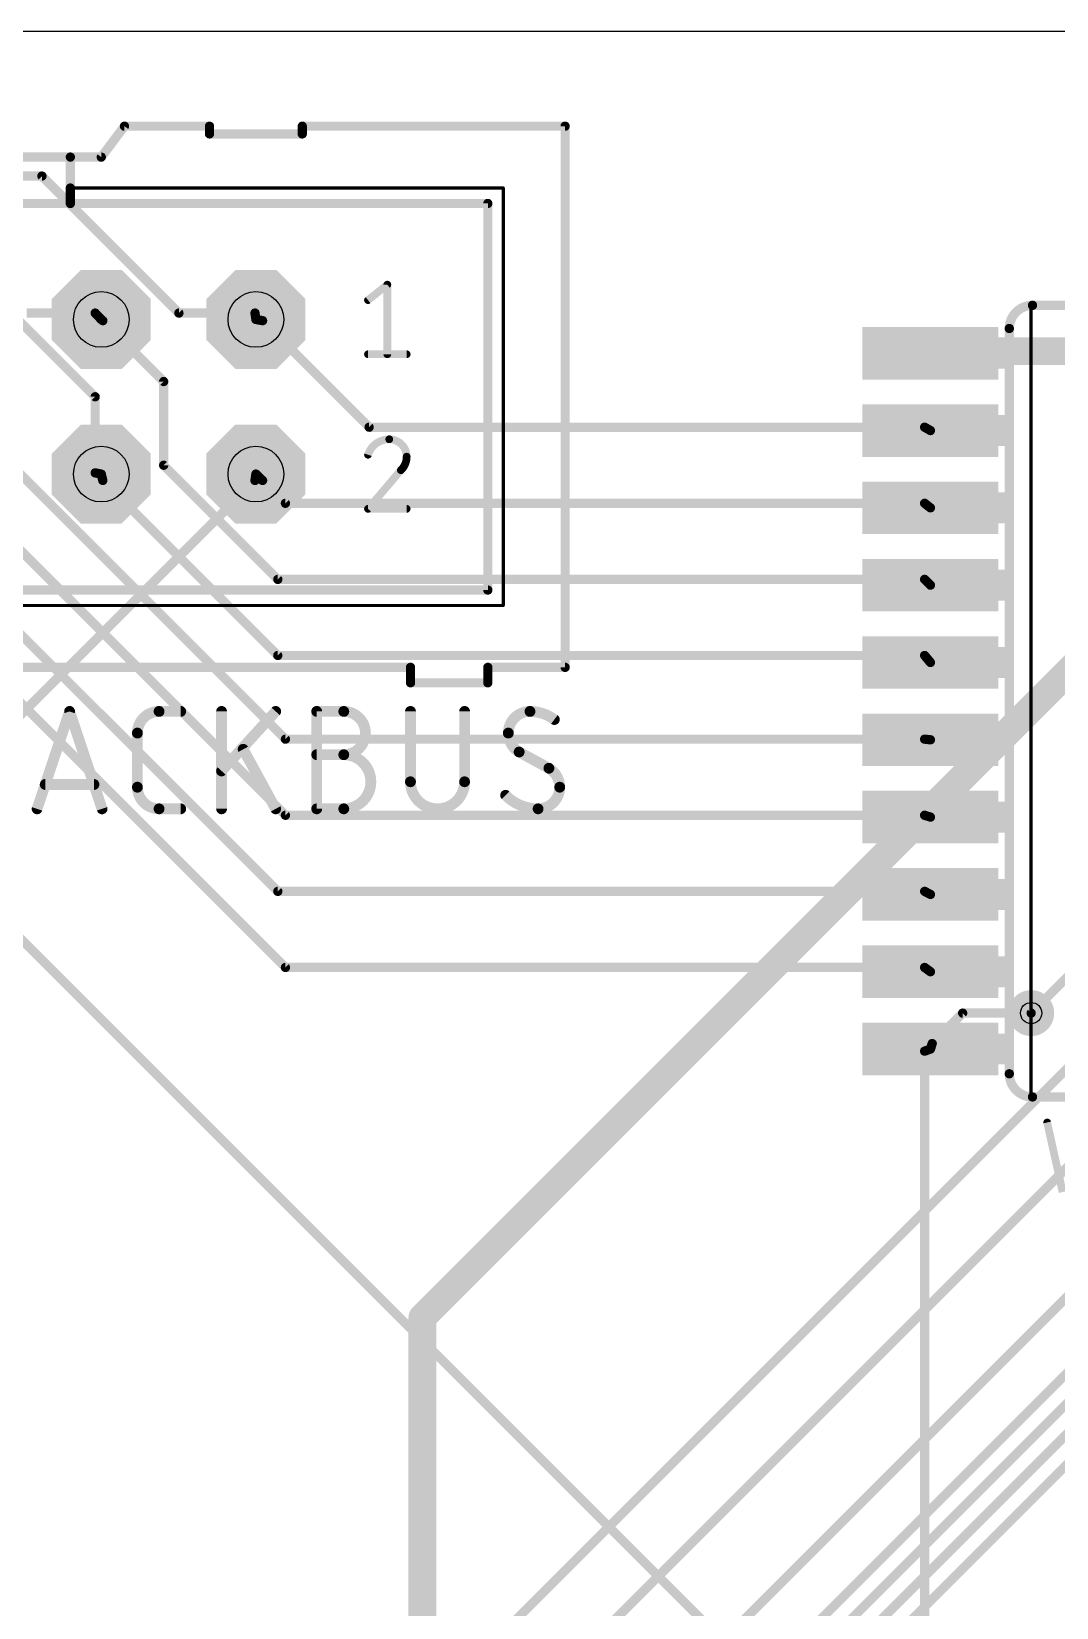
# Model space of a CAD drawing. Extents: x 0 to 200, y 0 to 49.
# Drawn here: x 39.2 to 56.04, y 22.11 to 48 of the extents above; entities that cross this region are included whole.
import ezdxf

# ---------------------------------------------------------------- set-up
doc = ezdxf.new("R2010")
doc.units = 0
for name, color, linetype in [('1', 12, 'CONTINUOUS'), ('16', 132, 'CONTINUOUS'), ('17', 110, 'CONTINUOUS'), ('18', 110, 'CONTINUOUS'), ('20', 31, 'CONTINUOUS'), ('21', 253, 'CONTINUOUS'), ('22', 253, 'CONTINUOUS'), ('25', 253, 'CONTINUOUS'), ('26', 253, 'CONTINUOUS'), ('29', 253, 'CONTINUOUS'), ('30', 253, 'CONTINUOUS'), ('32', 253, 'CONTINUOUS'), ('44', 253, 'CONTINUOUS'), ('51', 253, 'CONTINUOUS'), ('52', 253, 'CONTINUOUS')]:
    doc.layers.add(name, color=color, linetype=linetype)

# ---------------------------------------------------------------- blocks, each defined once
blk = doc.blocks.new('RECT')
blk.add_solid([(-0.5, -0.5), (0.5, -0.5), (-0.5, 0.5), (0.5, 0.5)])
blk = doc.blocks.new('OCTAGONP')
at = {"const_width": 0.5}
blk.add_lwpolyline([(-0.25, -0.1036), (-0.25, 0.1036), (-0.1036, 0.25), (0.1036, 0.25), (0.25, 0.1036), (0.25, -0.1036), (0.1036, -0.25), (-0.1036, -0.25), (-0.25, -0.1036), (-0.25, 0.1036)], dxfattribs=at)
blk = doc.blocks.new('ROUNDV')
at = {"const_width": 0.5}
blk.add_lwpolyline([(0, -0.25, 1), (0, 0.25, 1), (0, -0.25)], format="xyb", dxfattribs=at)

msp = doc.modelspace()

# ---------------------------------------------------------------- linework, layer by layer
at = {"layer": '1'}
for points, const_width in [([(16.375, 45.625), (39.375, 45.625)], 0.1524), ([(39.375, 45.625), (41.625, 43.375)], 0.1524), ([(39.125, 43.375), (40.25, 43.375)], 0.1524), ([(40.25, 43.375), (40.35, 43.27)], 0.1524), ([(41.625, 43.375), (42.875, 43.375)], 0.1524), ([(42.875, 43.375), (42.89, 43.27)], 0.1524), ([(61.5, 42.75), (45.625, 26.875)], 0.4572), ([(55.625, 31.875), (65.625, 41.875)], 0.1524), ([(34.375, 32.125), (42.875, 40.625)], 0.1524), ([(42.875, 40.625), (42.89, 40.73)], 0.1524), ([(65.625, 40.375), (42, 16.75)], 0.1524), ([(64.25, 34), (42.375, 12.125)], 0.1524), ([(64.625, 33.875), (46.875, 16.125)], 0.1524), ([(65.625, 33.875), (47.625, 15.875)], 0.1524), ([(65, 33.75), (47.25, 16)], 0.1524), ([(60.25, 31.25), (42.375, 13.375)], 0.1524), ([(56.625, 29.75), (42.375, 15.5)], 0.1524), ([(45.625, 26.875), (45.625, 21.25)], 0.4572)]:
    msp.add_lwpolyline(points, dxfattribs=dict(at, const_width=const_width))
for points, const_width in [([(39.4019, 45.6519, 1), (39.3481, 45.5981)], 0.0762), ([(39.375, 45.5869, 1), (39.375, 45.6631)], 0.0762), ([(40.2776, 43.4013, 1), (40.2224, 43.3487)], 0.0762), ([(40.25, 43.3369, 1), (40.25, 43.4131)], 0.0762), ([(40.3224, 43.2437, 1), (40.3776, 43.2963)], 0.0762), ([(41.625, 43.4131, 1), (41.625, 43.3369)], 0.0762), ([(41.5981, 43.3481, 1), (41.6519, 43.4019)], 0.0762), ([(42.9127, 43.3804, 1), (42.8373, 43.3696)], 0.0762), ([(42.8523, 43.2646, 1), (42.9277, 43.2754)], 0.0762), ([(42.875, 43.3369, 1), (42.875, 43.4131)], 0.0762), ([(42.8373, 40.6304, 1), (42.9127, 40.6196)], 0.0762), ([(42.9019, 40.5981, 1), (42.8481, 40.6519)], 0.0762), ([(42.9277, 40.7246, 1), (42.8523, 40.7354)], 0.0762), ([(55.5981, 31.9019, 1), (55.6519, 31.8481)], 0.0762), ([(45.7393, 26.875, 1), (45.5107, 26.875)], 0.2286), ([(45.5442, 26.9558, 1), (45.7058, 26.7942)], 0.2286)]:
    msp.add_lwpolyline(points, format="xyb", dxfattribs=dict(at, const_width=const_width))
at = {"layer": '16'}
for points, const_width in [([(38.75, 43.5), (40.25, 42)], 0.1524), ([(40.375, 43.25), (40.35, 43.27)], 0.1524), ([(40.375, 43.25), (41.375, 42.25)], 0.1524), ([(43, 43.25), (42.89, 43.27)], 0.1524), ([(43, 43.25), (44.75, 41.5)], 0.1524), ([(54, 42.75), (53.9708, 42.715)], 0.4572), ([(61.5, 42.75), (54, 42.75)], 0.4572), ([(41.375, 42.25), (41.375, 40.875)], 0.1524), ([(40.25, 42), (40.25, 40.75)], 0.1524), ([(44.75, 41.5), (53.875, 41.5)], 0.1524), ([(53.875, 41.5), (53.9708, 41.445)], 0.1524), ([(36.25, 40.875), (43.25, 33.875)], 0.1524), ([(38.75, 41), (43.375, 36.375)], 0.1524), ([(41.375, 40.875), (43.25, 39)], 0.1524), ([(35.27, 40.73), (43.375, 32.625)], 0.1524), ([(37.875, 40.625), (43.375, 35.125)], 0.1524), ([(40.25, 40.75), (40.35, 40.73)], 0.1524), ([(40.375, 40.625), (40.35, 40.73)], 0.1524), ([(40.375, 40.625), (43.25, 37.75)], 0.1524), ([(43, 40.625), (42.89, 40.73)], 0.1524), ([(43, 40.625), (43.375, 40.25)], 0.1524), ([(31.75, 40.375), (52, 20.125)], 0.1524), ([(43.375, 40.25), (53.875, 40.25)], 0.1524), ([(53.875, 40.25), (53.9708, 40.175)], 0.1524), ([(43.25, 39), (53.875, 39)], 0.1524), ([(53.875, 39), (53.9708, 38.905)], 0.1524), ([(43.25, 37.75), (53.875, 37.75)], 0.1524), ([(53.875, 37.75), (53.9708, 37.635)], 0.1524), ([(43.375, 36.375), (53.875, 36.375)], 0.1524), ([(53.875, 36.375), (53.9708, 36.365)], 0.1524), ([(43.375, 35.125), (53.875, 35.125)], 0.1524), ([(53.875, 35.125), (53.9708, 35.095)], 0.1524), ([(43.25, 33.875), (53.875, 33.875)], 0.1524), ([(53.875, 33.875), (53.9708, 33.825)], 0.1524), ([(43.375, 32.625), (53.875, 32.625)], 0.1524), ([(53.875, 32.625), (53.9708, 32.555)], 0.1524), ([(54, 31.375), (54.5, 31.875)], 0.1524), ([(54.5, 31.875), (55.625, 31.875)], 0.1524), ([(53.875, 31.25), (53.9708, 31.285)], 0.1524), ([(53.875, 31.25), (53.875, 21.25)], 0.1524), ([(54, 31.375), (53.9708, 31.285)], 0.1524)]:
    msp.add_lwpolyline(points, dxfattribs=dict(at, const_width=const_width))
for points, const_width in [([(40.3738, 43.2998, 1), (40.3262, 43.2402)], 0.0762), ([(40.4019, 43.2769, 1), (40.3481, 43.2231)], 0.0762), ([(40.3512, 43.2202, 1), (40.3988, 43.2798)], 0.0762), ([(42.8968, 43.3075, 1), (42.8832, 43.2325)], 0.0762), ([(43.0269, 43.2769, 1), (42.9731, 43.2231)], 0.0762), ([(42.9932, 43.2125, 1), (43.0068, 43.2875)], 0.0762), ([(54, 42.8643, 1), (54, 42.6357)], 0.2286), ([(54.0878, 42.6768, 1), (53.9122, 42.8232)], 0.2286), ([(53.883, 42.7882, 1), (54.0586, 42.6418)], 0.2286), ([(41.4131, 42.25, 1), (41.3369, 42.25)], 0.0762), ([(41.3481, 42.2231, 1), (41.4019, 42.2769)], 0.0762), ([(40.2881, 42, 1), (40.2119, 42)], 0.0762), ([(40.2231, 41.9731, 1), (40.2769, 42.0269)], 0.0762), ([(44.75, 41.5381, 1), (44.75, 41.4619)], 0.0762), ([(44.7231, 41.4731, 1), (44.7769, 41.5269)], 0.0762), ([(53.894, 41.533, 1), (53.856, 41.467)], 0.0762), ([(53.875, 41.4619, 1), (53.875, 41.5381)], 0.0762), ([(53.9518, 41.412, 1), (53.9898, 41.478)], 0.0762), ([(41.3369, 40.875, 1), (41.4131, 40.875)], 0.0762), ([(41.4019, 40.9019, 1), (41.3481, 40.8481)], 0.0762), ([(40.2575, 40.7874, 1), (40.2425, 40.7126)], 0.0762), ([(40.2119, 40.75, 1), (40.2881, 40.75)], 0.0762), ([(40.3871, 40.7388, 1), (40.3129, 40.7212)], 0.0762), ([(40.4019, 40.6519, 1), (40.3481, 40.5981)], 0.0762), ([(40.3379, 40.6162, 1), (40.4121, 40.6338)], 0.0762), ([(40.3425, 40.6926, 1), (40.3575, 40.7674)], 0.0762), ([(42.9163, 40.7576, 1), (42.8637, 40.7024)], 0.0762), ([(43.0269, 40.6519, 1), (42.9731, 40.5981)], 0.0762), ([(42.9737, 40.5974, 1), (43.0263, 40.6526)], 0.0762), ([(43.375, 40.2881, 1), (43.375, 40.2119)], 0.0762), ([(43.3481, 40.2231, 1), (43.4019, 40.2769)], 0.0762), ([(53.8985, 40.28, 1), (53.8515, 40.22)], 0.0762), ([(53.875, 40.2119, 1), (53.875, 40.2881)], 0.0762), ([(53.9473, 40.145, 1), (53.9943, 40.205)], 0.0762), ([(43.25, 39.0381, 1), (43.25, 38.9619)], 0.0762), ([(43.2231, 38.9731, 1), (43.2769, 39.0269)], 0.0762), ([(53.9018, 39.0271, 1), (53.8482, 38.9729)], 0.0762), ([(53.875, 38.9619, 1), (53.875, 39.0381)], 0.0762), ([(53.944, 38.8779, 1), (53.9976, 38.9321)], 0.0762), ([(43.25, 37.7881, 1), (43.25, 37.7119)], 0.0762), ([(43.2231, 37.7231, 1), (43.2769, 37.7769)], 0.0762), ([(53.9043, 37.7744, 1), (53.8457, 37.7256)], 0.0762), ([(53.875, 37.7119, 1), (53.875, 37.7881)], 0.0762), ([(53.9415, 37.6106, 1), (54.0001, 37.6594)], 0.0762), ([(43.375, 36.4131, 1), (43.375, 36.3369)], 0.0762), ([(43.3481, 36.3481, 1), (43.4019, 36.4019)], 0.0762), ([(53.879, 36.4129, 1), (53.871, 36.3371)], 0.0762), ([(53.875, 36.3369, 1), (53.875, 36.4131)], 0.0762), ([(53.9668, 36.3271, 1), (53.9748, 36.4029)], 0.0762), ([(43.375, 35.1631, 1), (43.375, 35.0869)], 0.0762), ([(43.3481, 35.0981, 1), (43.4019, 35.1519)], 0.0762), ([(53.8864, 35.1614, 1), (53.8636, 35.0886)], 0.0762), ([(53.875, 35.0869, 1), (53.875, 35.1631)], 0.0762), ([(53.9594, 35.0586, 1), (53.9822, 35.1314)], 0.0762), ([(43.25, 33.9131, 1), (43.25, 33.8369)], 0.0762), ([(43.2231, 33.8481, 1), (43.2769, 33.9019)], 0.0762), ([(53.8926, 33.9088, 1), (53.8574, 33.8412)], 0.0762), ([(53.875, 33.8369, 1), (53.875, 33.9131)], 0.0762), ([(53.9532, 33.7912, 1), (53.9884, 33.8588)], 0.0762), ([(43.375, 32.6631, 1), (43.375, 32.5869)], 0.0762), ([(43.3481, 32.5981, 1), (43.4019, 32.6519)], 0.0762), ([(53.8975, 32.6558, 1), (53.8525, 32.5942)], 0.0762), ([(53.875, 32.5869, 1), (53.875, 32.6631)], 0.0762), ([(53.9483, 32.5242, 1), (53.9933, 32.5858)], 0.0762), ([(54.5, 31.9131, 1), (54.5, 31.8369)], 0.0762), ([(54.5269, 31.8481, 1), (54.4731, 31.9019)], 0.0762), ([(55.625, 31.8369, 1), (55.625, 31.9131)], 0.0762), ([(53.9131, 31.25, 1), (53.8369, 31.25)], 0.0762), ([(53.9346, 31.2968, 1), (54.007, 31.2732)], 0.0762), ([(53.9839, 31.2492, 1), (53.9577, 31.3208)], 0.0762), ([(53.9731, 31.4019, 1), (54.0269, 31.3481)], 0.0762), ([(54.0362, 31.3632, 1), (53.9638, 31.3868)], 0.0762), ([(53.8619, 31.2858, 1), (53.8881, 31.2142)], 0.0762)]:
    msp.add_lwpolyline(points, format="xyb", dxfattribs=dict(at, const_width=const_width))
at = {"layer": '20'}
msp.add_line((200, 48), (0, 48), dxfattribs=at)
at = {"layer": '21'}
for points, const_width in [([(40.731, 46.445), (40.35, 45.937)], 0.1524), ([(42.128, 46.445), (40.731, 46.445)], 0.1524), ([(42.128, 46.445), (42.128, 46.318)], 0.1524), ([(43.652, 46.318), (42.128, 46.318)], 0.1524), ([(47.97, 46.445), (43.652, 46.445)], 0.1524), ([(43.652, 46.318), (43.652, 46.445)], 0.1524), ([(47.97, 37.555), (47.97, 46.445)], 0.1524), ([(38.318, 45.937), (39.842, 45.937)], 0.1524), ([(39.842, 45.429), (39.842, 45.937)], 0.1524), ([(39.842, 45.937), (40.35, 45.937)], 0.1524), ([(39.842, 45.175), (39.842, 45.429)], 0.1524), ([(46.954, 45.429), (39.842, 45.429)], 0.0508), ([(46.954, 38.571), (46.954, 45.429)], 0.0508), ([(38.318, 45.175), (39.842, 45.175)], 0.1524), ([(39.842, 45.175), (46.7, 45.175)], 0.1524), ([(46.7, 38.825), (46.7, 45.175)], 0.1524), ([(44.7315, 43.5875), (45.049, 43.8415)], 0.127), ([(45.049, 43.8415), (45.049, 42.6985)], 0.127), ([(44.7315, 42.6985), (45.3665, 42.6985)], 0.127), ([(45.2713, 40.7935), (44.7315, 40.1585)], 0.127), ([(44.7315, 40.1585), (45.3665, 40.1585)], 0.127), ([(46.7, 38.825), (21.3, 38.825)], 0.1524), ([(21.046, 38.571), (46.954, 38.571)], 0.0508), ([(45.43, 37.555), (34.635, 37.555)], 0.1524), ([(45.43, 37.301), (45.43, 37.555)], 0.1524), ([(47.97, 37.555), (46.7, 37.555)], 0.1524), ([(46.7, 37.301), (46.7, 37.555)], 0.1524), ([(45.43, 37.301), (46.7, 37.301)], 0.1524)]:
    msp.add_lwpolyline(points, dxfattribs=dict(at, const_width=const_width))
for points, const_width in [([(40.731, 46.4831, 1), (40.731, 46.4069)], 0.0762), ([(40.7615, 46.4221, 1), (40.7005, 46.4679)], 0.0762), ([(42.1661, 46.445, 1), (42.0899, 46.445)], 0.0762), ([(42.128, 46.3561, 1), (42.128, 46.2799)], 0.0762), ([(42.0899, 46.318, 1), (42.1661, 46.318)], 0.0762), ([(42.128, 46.4069, 1), (42.128, 46.4831)], 0.0762), ([(43.652, 46.4831, 1), (43.652, 46.4069)], 0.0762), ([(43.6901, 46.445, 1), (43.6139, 46.445)], 0.0762), ([(43.6139, 46.318, 1), (43.6901, 46.318)], 0.0762), ([(43.652, 46.2799, 1), (43.652, 46.3561)], 0.0762), ([(48.0081, 46.445, 1), (47.9319, 46.445)], 0.0762), ([(47.97, 46.4069, 1), (47.97, 46.4831)], 0.0762), ([(39.8801, 45.937, 1), (39.8039, 45.937)], 0.0762), ([(39.842, 45.9751, 1), (39.842, 45.8989)], 0.0762), ([(39.842, 45.8989, 1), (39.842, 45.9751)], 0.0762), ([(40.3195, 45.9599, 1), (40.3805, 45.9141)], 0.0762), ([(40.35, 45.8989, 1), (40.35, 45.9751)], 0.0762), ([(39.8801, 45.429, 1), (39.8039, 45.429)], 0.0762), ([(39.8039, 45.429, 1), (39.8801, 45.429)], 0.0762), ([(39.842, 45.4417, 1), (39.842, 45.4163)], 0.0254), ([(46.9667, 45.429, 1), (46.9413, 45.429)], 0.0254), ([(46.954, 45.4163, 1), (46.954, 45.4417)], 0.0254), ([(39.842, 45.2131, 1), (39.842, 45.1369)], 0.0762), ([(39.8039, 45.175, 1), (39.8801, 45.175)], 0.0762), ([(39.842, 45.1369, 1), (39.842, 45.2131)], 0.0762), ([(46.7381, 45.175, 1), (46.6619, 45.175)], 0.0762), ([(46.7, 45.1369, 1), (46.7, 45.2131)], 0.0762), ([(45.0808, 43.8415, 1), (45.0172, 43.8415)], 0.0635), ([(45.0688, 43.8167, 1), (45.0292, 43.8663)], 0.0635), ([(44.7117, 43.6123, 1), (44.7513, 43.5627)], 0.0635), ([(44.7315, 42.7303, 1), (44.7315, 42.6668)], 0.0635), ([(45.0172, 42.6985, 1), (45.0808, 42.6985)], 0.0635), ([(45.3665, 42.6668, 1), (45.3665, 42.7303)], 0.0635), ([(45.0808, 41.3015, 0.3252), (44.7315, 41.0475)], 0.127), ([(45.0808, 41.3333, 1), (45.0808, 41.2698)], 0.0635), ([(45.3665, 41.0158, 0.4142), (45.0808, 41.3015)], 0.127), ([(45.0807, 41.2698, 1), (45.0808, 41.3333)], 0.0635), ([(44.7013, 41.0573, 1), (44.7617, 41.0377)], 0.0635), ([(45.2713, 40.7935, 0.2053), (45.3665, 41.0158)], 0.127), ([(45.3347, 41.0158, 1), (45.3983, 41.0158)], 0.0635), ([(45.3982, 41.0158, 1), (45.3348, 41.0157)], 0.0635), ([(45.2494, 40.8165, 1), (45.2931, 40.7705)], 0.0635), ([(45.2954, 40.7729, 1), (45.2471, 40.8141)], 0.0635), ([(44.7315, 40.1903, 1), (44.7315, 40.1268)], 0.0635), ([(44.7073, 40.1791, 1), (44.7557, 40.1379)], 0.0635), ([(45.3665, 40.1268, 1), (45.3665, 40.1903)], 0.0635), ([(46.6619, 38.825, 1), (46.7381, 38.825)], 0.0762), ([(46.7, 38.7869, 1), (46.7, 38.8631)], 0.0762), ([(46.9413, 38.571, 1), (46.9667, 38.571)], 0.0254), ([(46.954, 38.5583, 1), (46.954, 38.5837)], 0.0254), ([(45.4681, 37.555, 1), (45.3919, 37.555)], 0.0762), ([(45.43, 37.5169, 1), (45.43, 37.5931)], 0.0762), ([(46.7, 37.5931, 1), (46.7, 37.5169)], 0.0762), ([(46.7381, 37.555, 1), (46.6619, 37.555)], 0.0762), ([(47.9319, 37.555, 1), (48.0081, 37.555)], 0.0762), ([(47.97, 37.5169, 1), (47.97, 37.5931)], 0.0762), ([(45.43, 37.3391, 1), (45.43, 37.2629)], 0.0762), ([(45.3919, 37.301, 1), (45.4681, 37.301)], 0.0762), ([(46.6619, 37.301, 1), (46.7381, 37.301)], 0.0762), ([(46.7, 37.2629, 1), (46.7, 37.3391)], 0.0762)]:
    msp.add_lwpolyline(points, format="xyb", dxfattribs=dict(at, const_width=const_width))
at = {"layer": '22'}
for points, const_width in [([(55.6472, 43.5024, 0.4142), (55.2662, 43.1214)], 0.1524), ([(55.6472, 43.5405, 1), (55.6472, 43.4643)], 0.0762), ([(55.6345, 43.477, 1), (55.6091, 43.477)], 0.0254), ([(55.6472, 43.4643, 1), (55.6472, 43.5405)], 0.0762), ([(55.2281, 43.1214, 1), (55.3043, 43.1214)], 0.0762), ([(55.2662, 30.8786, 0.4142), (55.6472, 30.4976)], 0.1524), ([(55.3043, 30.8786, 1), (55.2281, 30.8786)], 0.0762), ([(55.6472, 30.5357, 1), (55.6472, 30.4595)], 0.0762), ([(55.6472, 30.4595, 1), (55.6472, 30.5357)], 0.0762), ([(55.6091, 30.523, 1), (55.6345, 30.523)], 0.0254)]:
    msp.add_lwpolyline(points, format="xyb", dxfattribs=dict(at, const_width=const_width))
for points, const_width in [([(55.6472, 43.5024), (62.3528, 43.5024)], 0.1524), ([(55.6218, 30.523), (55.6218, 43.477)], 0.0508), ([(57.73, 30.4976), (55.6472, 30.4976)], 0.1524)]:
    msp.add_lwpolyline(points, dxfattribs=dict(at, const_width=const_width))
at = {"layer": '25', "const_width": 0.1778}
for points in [[(39.296, 35.2309), (39.8294, 36.8311)], [(39.8294, 36.8311), (40.3628, 35.2309)], [(41.2993, 36.8311), (41.6549, 36.8311)], [(42.326, 35.2309), (42.326, 36.8311)], [(43.215, 36.8311), (42.326, 35.8532)], [(43.8891, 35.2309), (43.8891, 36.8311)], [(43.8891, 36.8311), (44.3336, 36.8311)], [(45.429, 36.8311), (45.429, 35.6754)], [(46.318, 35.6754), (46.318, 36.8311)], [(40.9437, 35.5865), (40.9437, 36.4755)], [(43.215, 35.2309), (42.6816, 36.2088)], [(47.7033, 35.8976), (47.2144, 36.1643)], [(43.8891, 36.1199), (44.3336, 36.1199)], [(40.2294, 35.6309), (39.4293, 35.6309)], [(41.6549, 35.2309), (41.2993, 35.2309)], [(44.3336, 35.2309), (43.8891, 35.2309)]]:
    msp.add_lwpolyline(points, dxfattribs=at)
at = {"layer": '25'}
for points, const_width in [([(39.8716, 36.8452, 1), (39.7872, 36.817)], 0.0889), ([(39.8716, 36.817, 1), (39.7872, 36.8452)], 0.0889), ([(41.2993, 36.8311, 0.4142), (40.9437, 36.4755)], 0.1778), ([(41.2993, 36.8755, 1), (41.2993, 36.7867)], 0.0889), ([(41.2993, 36.7867, 1), (41.2993, 36.8755)], 0.0889), ([(41.6549, 36.7867, 1), (41.6549, 36.8755)], 0.0889), ([(42.3704, 36.8311, 1), (42.2815, 36.8311)], 0.0889), ([(43.2479, 36.8012, 1), (43.1821, 36.861)], 0.0889), ([(43.9335, 36.8311, 1), (43.8446, 36.8311)], 0.0889), ([(43.8891, 36.8755, 1), (43.8891, 36.7867)], 0.0889), ([(44.3336, 36.1199, 1), (44.3336, 36.8311)], 0.1778), ([(44.3336, 36.8755, 1), (44.3336, 36.7867)], 0.0889), ([(44.3336, 36.7867, 1), (44.3336, 36.8755)], 0.0889), ([(45.4734, 36.8311, 1), (45.3845, 36.8311)], 0.0889), ([(46.3624, 36.8311, 1), (46.2735, 36.8311)], 0.0889), ([(47.3922, 36.8311, 0.4142), (47.0366, 36.4755)], 0.1778), ([(47.7922, 36.6977, 0.1623), (47.3922, 36.8311)], 0.1778), ([(47.3921, 36.8755, 1), (47.3922, 36.7867)], 0.0889), ([(47.3922, 36.7867, 1), (47.3922, 36.8755)], 0.0889), ([(47.7655, 36.6622, 1), (47.8189, 36.7333)], 0.0889), ([(40.9881, 36.4755, 1), (40.8992, 36.4755)], 0.0889), ([(40.8992, 36.4755, 1), (40.9881, 36.4755)], 0.0889), ([(47.0366, 36.4755, 0.2656), (47.2144, 36.1643)], 0.1778), ([(47.081, 36.4755, 1), (46.9921, 36.4755)], 0.0889), ([(46.9921, 36.4755, 1), (47.081, 36.4755)], 0.0889), ([(42.7206, 36.2301, 1), (42.6425, 36.1875)], 0.0889), ([(47.2356, 36.2034, 1), (47.1931, 36.1253)], 0.0889), ([(47.1918, 36.1261, 1), (47.2369, 36.2026)], 0.0889), ([(43.8891, 36.1643, 1), (43.8891, 36.0755)], 0.0889), ([(44.3336, 35.2309, 1), (44.3336, 36.1199)], 0.1778), ([(44.3336, 36.1643, 1), (44.3336, 36.0755)], 0.0889), ([(44.3336, 36.1643, 1), (44.3336, 36.0755)], 0.0889), ([(44.3336, 36.0755, 1), (44.3336, 36.1643)], 0.0889), ([(47.8811, 35.5865, 0.2656), (47.7033, 35.8976)], 0.1778), ([(47.7259, 35.9359, 1), (47.6807, 35.8594)], 0.0889), ([(42.2931, 35.8831, 1), (42.3589, 35.8233)], 0.0889), ([(45.429, 35.6754, 1), (46.318, 35.6754)], 0.1778), ([(45.4734, 35.6754, 1), (45.3845, 35.6754)], 0.0889), ([(46.3624, 35.6754, 1), (46.2735, 35.6754)], 0.0889), ([(47.682, 35.8586, 1), (47.7246, 35.9367)], 0.0889), ([(39.4293, 35.6754, 1), (39.4293, 35.5865)], 0.0889), ([(40.2294, 35.5865, 1), (40.2294, 35.6754)], 0.0889), ([(40.9437, 35.5865, 0.4142), (41.2993, 35.2309)], 0.1778), ([(40.9881, 35.5865, 1), (40.8992, 35.5865)], 0.0889), ([(40.8992, 35.5865, 1), (40.9881, 35.5865)], 0.0889), ([(45.3845, 35.6754, 1), (45.4734, 35.6754)], 0.0889), ([(46.2735, 35.6754, 1), (46.3624, 35.6754)], 0.0889), ([(46.9921, 35.4532, 0.2), (47.5255, 35.2309)], 0.1778), ([(47.0237, 35.4844, 1), (46.9605, 35.4219)], 0.0889), ([(47.5255, 35.2309, 0.4142), (47.8811, 35.5865)], 0.1778), ([(47.9256, 35.5865, 1), (47.8367, 35.5865)], 0.0889), ([(47.8367, 35.5865, 1), (47.9256, 35.5865)], 0.0889), ([(39.2538, 35.245, 1), (39.3382, 35.2168)], 0.0889), ([(40.3206, 35.2168, 1), (40.405, 35.245)], 0.0889), ([(41.2993, 35.2753, 1), (41.2993, 35.1865)], 0.0889), ([(41.2993, 35.1865, 1), (41.2993, 35.2753)], 0.0889), ([(41.6549, 35.1865, 1), (41.6549, 35.2753)], 0.0889), ([(42.2815, 35.2309, 1), (42.3704, 35.2309)], 0.0889), ([(43.1759, 35.2096, 1), (43.254, 35.2522)], 0.0889), ([(43.8446, 35.2309, 1), (43.9335, 35.2309)], 0.0889), ([(43.8891, 35.2753, 1), (43.8891, 35.1865)], 0.0889), ([(44.3336, 35.2753, 1), (44.3336, 35.1865)], 0.0889), ([(44.3336, 35.1865, 1), (44.3336, 35.2753)], 0.0889), ([(47.5255, 35.2753, 1), (47.5255, 35.1865)], 0.0889), ([(47.5255, 35.1865, 1), (47.5255, 35.2753)], 0.0889)]:
    msp.add_lwpolyline(points, format="xyb", dxfattribs=dict(at, const_width=const_width))
at = {"layer": '26', "const_width": 0.127}
msp.add_lwpolyline([(56.1425, 28.9355), (55.8885, 30.0785)], dxfattribs=at)
at = {"layer": '26', "const_width": 0.0635}
msp.add_lwpolyline([(55.9195, 30.0854, 1), (55.8575, 30.0716)], format="xyb", dxfattribs=at)
at = {"layer": '44'}
for centre, radius in [((40.35, 43.27), 0.4572), ((42.89, 43.27), 0.4572), ((40.35, 40.73), 0.4572), ((42.89, 40.73), 0.4572), ((55.625, 31.875), 0.175)]:
    msp.add_circle(centre, radius, dxfattribs=at)
at = {"layer": '52', "const_width": 0.1524}
msp.add_lwpolyline([(55.2662, 30.8786), (55.2662, 43.1214)], dxfattribs=at)
at = {"layer": '52', "const_width": 0.0762}
for points in [[(55.3043, 43.1214, 1), (55.2281, 43.1214)], [(55.2281, 30.8786, 1), (55.3043, 30.8786)]]:
    msp.add_lwpolyline(points, format="xyb", dxfattribs=at)

# ---------------------------------------------------------------- block references
at = {"layer": '16', "xscale": 0.6604, "yscale": 2.032, "rotation": 90}
for p in [(53.9708, 42.715), (53.9708, 41.445), (53.9708, 40.175), (53.9708, 38.905), (53.9708, 37.635), (53.9708, 36.365), (53.9708, 35.095), (53.9708, 33.825), (53.9708, 32.555), (53.9708, 31.285)]:
    msp.add_blockref('RECT', p, dxfattribs=at)
at = {"layer": '17', "xscale": 1.4224, "yscale": 1.4224, "rotation": 180}
for p in [(40.35, 43.27), (40.35, 43.27), (42.89, 43.27), (42.89, 43.27), (40.35, 40.73), (40.35, 40.73), (42.89, 40.73), (42.89, 40.73)]:
    msp.add_blockref('OCTAGONP', p, dxfattribs=at)
at = {"layer": '18', "xscale": 0.7564, "yscale": 0.7564}
msp.add_blockref('ROUNDV', (55.625, 31.875), dxfattribs=at)
msp.add_blockref('ROUNDV', (55.625, 31.875), dxfattribs=at)
at = {"layer": '29', "xscale": 1.6256, "yscale": 1.6256, "rotation": 180}
for p in [(40.35, 43.27), (42.89, 43.27), (40.35, 40.73), (42.89, 40.73)]:
    msp.add_blockref('OCTAGONP', p, dxfattribs=at)
at = {"layer": '30'}
for name, p, xscale, yscale, rotation in [('OCTAGONP', (40.35, 43.27), 1.6256, 1.6256, 180), ('OCTAGONP', (42.89, 43.27), 1.6256, 1.6256, 180), ('RECT', (53.9708, 42.715), 0.8636, 2.2352, 90), ('RECT', (53.9708, 41.445), 0.8636, 2.2352, 90), ('OCTAGONP', (40.35, 40.73), 1.6256, 1.6256, 180), ('OCTAGONP', (42.89, 40.73), 1.6256, 1.6256, 180), ('RECT', (53.9708, 40.175), 0.8636, 2.2352, 90), ('RECT', (53.9708, 38.905), 0.8636, 2.2352, 90), ('RECT', (53.9708, 37.635), 0.8636, 2.2352, 90), ('RECT', (53.9708, 36.365), 0.8636, 2.2352, 90), ('RECT', (53.9708, 35.095), 0.8636, 2.2352, 90), ('RECT', (53.9708, 33.825), 0.8636, 2.2352, 90), ('RECT', (53.9708, 32.555), 0.8636, 2.2352, 90), ('RECT', (53.9708, 31.285), 0.8636, 2.2352, 90)]:
    msp.add_blockref(name, p, dxfattribs=dict(at, xscale=xscale, yscale=yscale, rotation=rotation))
at = {"layer": '32', "xscale": 0.6604, "yscale": 2.032, "rotation": 90}
for p in [(53.9708, 42.715), (53.9708, 41.445), (53.9708, 40.175), (53.9708, 38.905), (53.9708, 37.635), (53.9708, 36.365), (53.9708, 35.095), (53.9708, 33.825), (53.9708, 32.555), (53.9708, 31.285)]:
    msp.add_blockref('RECT', p, dxfattribs=at)
at = {"layer": '51', "xscale": 0.508, "yscale": 0.508, "rotation": 180}
for p in [(40.35, 43.27), (42.89, 43.27), (40.35, 40.73), (42.89, 40.73)]:
    msp.add_blockref('RECT', p, dxfattribs=at)
at = {"layer": '52', "xscale": 0.508, "rotation": 90}
for p, yscale in [((54.4026, 42.715), 1.4732), ((55.2027, 42.715), 0.127), ((54.4026, 41.445), 1.4732), ((55.2027, 41.445), 0.127), ((54.4026, 40.175), 1.4732), ((55.2027, 40.175), 0.127), ((54.4026, 38.905), 1.4732), ((55.2027, 38.905), 0.127), ((54.4026, 37.635), 1.4732), ((55.2027, 37.635), 0.127), ((54.4026, 36.365), 1.4732), ((55.2027, 36.365), 0.127), ((54.4026, 35.095), 1.4732), ((55.2027, 35.095), 0.127), ((54.4026, 33.825), 1.4732), ((55.2027, 33.825), 0.127), ((54.4026, 32.555), 1.4732), ((55.2027, 32.555), 0.127), ((54.4026, 31.285), 1.4732), ((55.2027, 31.285), 0.127)]:
    msp.add_blockref('RECT', p, dxfattribs=dict(at, yscale=yscale))

doc.saveas('drawing.dxf')
